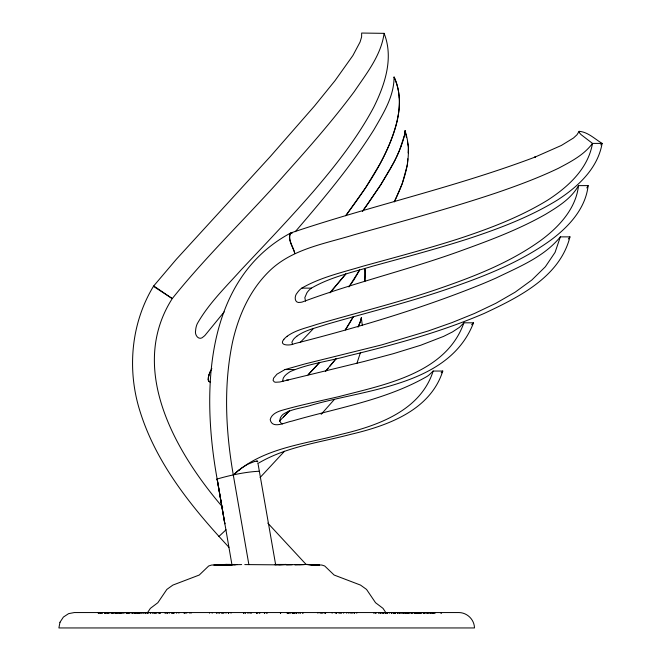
<?xml version="1.0" encoding="UTF-8"?>
<svg xmlns="http://www.w3.org/2000/svg" width="661" height="661" viewBox="0 0 661 661"><rect width="100%" height="100%" fill="white"/><g stroke="black" fill="none" stroke-linecap="round" stroke-linejoin="round"><path stroke-width="0.99" d="M407.796 158.797L407.424 164.705L402.252 183.692L394.369 201.82M408.168 152.889L408.539 146.982L407.507 142.222M364.814 281.586L364.979 269.06A66.778 66.778 0 0 1 364.872 280.751M394.27 201.737C405.143 180.18 413.241 154.624 405.019 130.82L404.458 134.844M600.783 144.899L602.105 143.404C594.875 139.041 587.794 131.903 579.102 131.332L579.689 133.125L581.085 134.637L592.487 143.404L602.105 143.404C597.775 168.638 577.821 186.873 557.273 200.151C529.403 217.196 498.683 228.772 467.765 238.943C436.376 248.982 404.515 257.426 372.746 266.152C351.991 272.415 330.351 277.19 311.405 288.13A19.202 17.797 90 0 0 306.911 292.79L304.828 297.665L305.556 301.168M296.806 336.226C305.407 329.955 316.206 327.897 326.096 324.501C365.673 312.975 405.763 303.143 444.836 289.931C481.605 277.364 518.621 263.309 550.365 240.422C568.361 227.161 585.58 208.843 588.133 185.617L578.515 185.617C575.962 208.843 558.735 227.161 540.748 240.422C509.003 263.309 471.987 277.364 435.219 289.931C396.137 303.143 356.056 312.975 316.479 324.501C306.588 327.897 295.789 329.955 287.188 336.226M153.724 285.924L176.322 259.31L270.465 156.36L314.57 105.917L335.011 80.667L352.908 55.516L360.063 42.056L361.608 36.95L361.658 33.05L384.099 33.347C381.108 55.474 366.45 73.545 354.346 91.507C333.615 119.344 310.794 145.527 287.626 171.348C249.866 214.371 208.083 253.89 172.257 298.59C127.399 368.945 175.496 452.157 222.724 507.235M397.443 119.459C389.015 155.459 367.417 186.493 345.703 215.734L365.574 187.79L379.571 164.622A262.516 262.516 0 0 0 383.347 157.434C395.452 133.142 406.143 103.405 394.039 77.056C394.187 96.275 383.314 113.378 374.068 129.482C351.222 166.018 323.262 199.027 295.285 231.68M404.193 136.174L399.31 150.931A162.705 162.705 0 0 1 393.774 162.54L380.786 184.733L362.368 211.495A697.975 697.975 0 0 0 368.673 202.696L380.786 184.733L390.114 169.282M360.782 320.122L361.303 317.677L362.335 325.592M360.394 352.751L356.932 363.327M209.066 374.737L209.223 374.25A33.934 33.934 0 0 1 211.85 368.549M360.551 320.924L359.708 323.287A47.881 47.881 0 0 1 358.716 325.592L357.998 327.104M283.065 381.257L282.701 380.389C283.007 376.258 287.089 373.696 290.229 371.598C308.67 363.5 329.178 361.294 348.463 355.808C394.543 344.629 440.532 332.144 484.199 313.43C518.687 297.219 559.801 277.083 569.964 236.869L560.346 236.869L555.058 252.395L545.366 266.747L531.865 279.991L515.167 292.162L495.866 303.292L474.581 313.43L451.909 322.626L428.444 330.905L381.595 344.918L305.043 363.897L285.023 369.54L276.984 374.159L273.596 378.142L273.084 380.389L274.274 381.893L275.587 382.256L279.826 381.992L364.219 361.451L393.328 353.685L420.66 345.265L443.581 336.399L452.562 331.88L459.445 327.344L463.915 322.808L473.532 322.808C449.298 385.38 366.872 389.098 312.009 404.995C302.978 407.986 292.873 408.572 284.511 413.422C280.785 415.174 277.405 421.685 282.338 423.965M463.915 322.808C445.894 373.705 384.338 384.661 338.771 396.641C319.585 401.111 300.243 405.044 281.297 410.514C276.719 411.96 271.25 414.538 270.2 419.71C272.307 429.592 285.692 422.082 291.997 421.107C337.374 407.87 385.776 400.161 427.196 376.34A47.881 44.386 -90 0 0 429.121 374.927L433.162 371.044L442.779 371.044C430.261 410.588 387.296 425.758 350.718 434.368C319.354 442.589 285.907 446.704 257.674 463.65M401.07 146.535L396.022 158.111M259.211 471.243C245.735 471.847 230.334 475.176 216.891 479.101A10.766 0.744 -9.9 0 0 217.163 479.184L224.839 523.851L216.378 474.664C201.878 390.742 204.794 279.413 290.204 233.267L291.675 233.143M433.162 371.044C420.644 410.588 377.679 425.758 341.101 434.368C304.275 444.349 262.384 447.786 233.308 475.069L238.976 469.88M210.578 370.97L209.76 372.829A22.424 22.424 0 0 0 208.38 377.357L208.339 380.215L209.306 381.728A1.95 1.95 0 0 0 210.099 381.959L210.586 381.942M359.609 270.101L353.99 279.752L348.892 286.94M359.634 269.919L349.347 286.254M395.625 158.921L391.874 166.126M257.526 461.956L257.699 461.428A10.254 1.752 -26.2 0 0 257.236 461.031M578.515 185.617C571.319 198.614 558.082 206.703 545.746 214.197C519.992 228.871 492.181 239.472 464.377 249.536C411.051 269.234 355.42 282.14 302.201 302.036A18.202 16.872 -90 0 1 300.358 302.35C294.153 303.738 294.095 295.93 297.293 292.79A19.202 17.797 -90 0 1 301.788 288.13C320.734 277.19 342.373 272.415 363.129 266.152C394.898 257.426 426.758 248.982 458.147 238.943C489.066 228.772 519.786 217.196 547.655 200.151C568.204 186.873 588.158 168.638 592.487 143.404C583.977 154.988 570.906 161.648 558.512 168.241C538.575 177.792 517.836 185.493 496.948 192.665C449.868 208.471 401.905 221.427 354.089 234.779C324.262 244 290.931 249.007 268.085 272.349C249.346 291.154 238.398 316.189 232.598 341.795C223.401 385.512 225.682 430.79 233.226 474.581L248.875 564.61L275.662 564.825L258.145 464.361M588.133 185.617L586.828 187.931M153.451 286.337C130.895 323.485 126.937 370.003 139.967 411.183C156.343 463.848 192.004 507.549 228.97 547.3M353.04 317.057L345.282 329.946A176.487 176.487 0 0 0 353.106 317.098M390.56 168.497L391.436 166.919M579.102 131.332L576.987 134.778L573.475 138.009L561.363 145.453L534.402 157.351L535.36 156.971C455.487 187.203 371.804 205.571 290.989 232.887C286.981 238.91 293.691 247.429 294.806 253.452C293.261 247.28 287.361 239.827 290.204 233.267M147.593 612.557L150.377 608.351L157.847 602.716L166.853 589.414L172.868 585.092L199.25 575.037L208.686 565.981L211.512 565.056L225.376 564.453L230.259 564.453L218.031 565.056L241.653 564.568M560.346 236.869C544.036 256.98 518.769 266.953 496.147 278A697.975 647.053 -90 0 1 482.158 283.999C421.255 308.704 358.097 327.443 294.467 343.662C290.84 345.686 278.107 346.157 283.875 339.316M569.964 236.869L568.369 238.96M345.645 274.191L329.946 292.823M345.868 273.877L330.07 292.674M260.095 477.531L284.494 451.24M329.864 366.177L336.127 358.65L325.369 371.449M442.779 371.044L441.151 372.837M325.526 371.267L328.013 368.367M224.178 311.901L205.067 335.284A18.202 18.202 0 0 1 203.563 336.623C199.027 341.39 194.309 335.011 195.639 330.335A19.202 19.202 0 0 1 197.234 323.791C208.719 303.424 225.773 287.014 241.257 269.729C265.474 243.983 289.923 218.427 313.124 191.756C335.689 165.374 357.411 137.942 373.762 107.189C384.925 84.658 393.873 58.003 384.099 33.347M334.094 399.756L321.139 414.34M319.684 362.335L307.976 374.927M319.37 362.699L308.637 374.242M313.05 328.98L300.251 342.431M289.427 410.754L279.429 421.189M289.262 410.927L283.486 416.967M471.615 324.749L473.532 322.808M218.874 536.501L226.054 529.783M240.298 468.864L247.52 464.336L254.7 461.428M290.939 232.903L292.278 233.019M256.509 461.081L257.146 461.081M234.754 564.453L220.815 565.056L236.861 564.535M276.001 564.841L286.163 564.453L274.753 564.453M274.893 564.758L286.163 564.453M298.946 564.593L305.696 564.461M305.927 564.453L317.668 565.056L305.779 564.436M292.179 564.734L286.519 564.825M278.851 564.825L307.803 564.453M232.812 564.519L213.891 565.056L233.102 564.593M301.788 288.13L311.405 288.13M285.023 369.54L294.641 369.54M286.42 380.092L288.345 380.092M307.208 564.453L321.874 565.056L324.7 565.981L334.135 575.037L360.518 585.092L366.533 589.414L375.539 602.716L383.008 608.351L385.793 612.557M248.875 564.61L244.785 564.585M232.647 564.511L225.575 564.453L235.589 564.651M226.169 564.453L231.912 564.552L217.163 479.184M228.524 564.453L232.548 564.527M234.077 564.618L235.283 564.643M305.142 564.469L319.494 565.056L306.117 564.453L267.821 523.115M153.509 286.37L172.257 298.59L153.782 285.965M292.418 344.017L291.881 342.191L293.492 339.316A22.424 20.788 -90 0 1 296.822 336.251M405.019 130.82L406.474 137.471M208.289 379.877L208.802 381.298A1.636 1.636 0 0 0 209.306 381.736M441.184 612.557L441.184 613.201M441.069 612.557L441.069 613.201M435.095 612.557L435.095 613.201M434.26 612.557L434.26 613.201M433.889 612.557L433.897 613.201M433.294 612.557L433.294 613.201M432.79 612.557L432.79 613.201M432.385 612.557L432.385 613.201M432.211 612.557L432.211 613.201M432.013 612.557L432.013 613.201M431.84 612.557L431.84 613.201M430.625 612.557L430.625 613.201M430.286 612.557L430.286 613.201M429.956 612.557L429.956 613.201M428.989 612.557L428.989 613.201M428.097 612.557L428.097 613.201M427.956 612.557L427.956 613.201M427.287 612.557L427.287 613.201M426.882 612.557L426.882 613.201M426.023 612.557L426.023 613.201M425.081 612.557L425.081 613.201M424.288 612.557L424.288 613.201M424.065 612.557L424.065 613.201M423.428 612.557L423.428 613.201M423.379 612.557L423.379 613.201M421.784 612.557L421.784 613.201M421.082 612.557L421.082 613.201M420.66 612.557L420.66 613.201M420.536 612.557L420.57 613.201M420.429 612.557L420.429 613.201M419.347 612.557L419.347 613.201M419.008 612.557L419.008 613.201M418.9 612.557L418.9 613.201M418.62 612.557L418.62 613.201M417.917 612.557L417.917 613.201M417.636 612.557L417.636 613.201M417.322 612.557L417.331 613.201M417.141 612.557L417.141 613.201M417.017 612.557L417.017 613.201M416.661 612.557L416.661 613.201M416.033 612.557L416.033 613.201M415.562 612.557L415.562 613.201M415.422 612.557L415.422 613.201M415.149 612.557L415.149 613.201M414.968 612.557L414.968 613.201M414.472 612.557L414.472 613.201M413.042 612.557L413.042 613.201M412.332 612.557L412.29 613.201M411.811 612.557L411.811 613.201M411.58 612.557L411.58 613.201M411.514 612.557L411.514 613.201M410.968 612.557L410.968 613.201M409.861 612.557L409.861 613.201M409.134 612.557L409.134 613.201M408.291 612.557L408.291 613.201M408.101 612.557L408.101 613.201M407.672 612.557L407.589 613.201M407.325 612.557L407.325 613.201M407.118 612.557L407.118 613.201M406.945 612.557L406.945 613.201M406.11 612.557L406.16 613.201M405.54 612.557L405.54 613.201M405.119 612.557L405.119 613.201M404.202 612.557L404.202 613.201M403.846 612.557L403.846 613.201M403.607 612.557L403.631 613.201M402.863 612.557L402.863 613.201M401.987 612.557L401.987 613.201M401.789 612.557L401.789 613.201M400.186 612.557L400.186 613.201M399.913 612.557L399.913 613.201M399.723 612.557L399.723 613.201M399.178 612.557L399.178 613.201M398.773 612.557L398.773 613.201M397.608 612.557L397.608 613.201M397.393 612.557L397.393 613.201M395.666 612.557L395.666 613.201M395.542 612.557L395.542 613.201M395.146 612.557L395.055 613.201M394.41 612.557L394.386 613.201M394.03 612.557L394.03 613.201M393.716 612.557L393.708 613.201M392.94 612.557L392.94 613.201M391.659 612.557L391.659 613.201M391.345 612.557L391.345 613.201M389.552 612.557L389.552 613.201M387.726 612.557L387.726 613.201M387.577 612.557L387.577 613.201M386.173 612.557L386.173 613.201M385.991 612.557L385.991 613.201M385.867 612.557L385.867 613.201M385.239 612.557L385.239 613.201M384.024 612.557L384.024 613.201M383.372 612.557L383.372 613.201M383.306 612.557L383.306 613.201M383.149 612.557L383.149 613.201M382.331 612.557L382.331 613.201M381.728 612.557L381.728 613.201M380.538 612.557L380.505 613.201M380.257 612.557L380.257 613.201M379.191 612.557L379.191 613.201M378.621 612.557L378.621 613.201M376.192 612.557L376.192 613.201M375.423 612.557L375.423 613.201M374.894 612.557L374.894 613.201M373.713 612.557L373.713 613.201M356.758 612.557L356.758 613.201M354.511 612.557L354.511 613.201M354.139 612.557L354.139 613.201M352.71 612.557L352.71 613.201M351.47 612.557L351.47 613.201M350.247 612.557L350.247 613.201M348.744 612.557L348.744 613.201M346.703 612.557L346.703 613.201M343.637 612.557L343.637 613.201M341.15 612.557L341.15 613.201M340.96 612.557L340.96 613.201M339.936 612.557L339.845 613.201M338.928 612.557L338.928 613.201M336.614 612.557L336.614 613.201M336.267 612.557L336.267 613.201M335.301 612.557L335.301 613.201M332.119 612.557L332.119 613.201M325.584 612.557L325.584 613.201M325.361 612.557L325.361 613.201M324.625 612.557L324.625 613.201M322.882 612.557L322.882 613.201M321.924 612.557L321.924 613.201M321.122 612.557L321.122 613.201M320.147 612.557L320.147 613.201M317.891 612.557L317.891 613.201M303.06 612.557L303.06 613.201M302.655 612.557L302.655 613.201M300.325 612.557L300.325 613.201M299.887 612.557L299.887 613.201M298.499 612.557L298.499 613.201M296.888 612.557L296.888 613.201M296.492 612.557L296.492 613.201M296.07 612.557L296.07 613.201M295.921 612.557L295.921 613.201M294.5 612.557L294.5 613.201M294.137 612.557L294.137 613.201M293.649 612.557L293.649 613.201M293.542 612.557L293.542 613.201M293.12 612.557L293.12 613.201M292.84 612.557L292.84 613.201M292.501 612.557L292.501 613.201M290.923 612.557L290.923 613.201M289.923 612.557L289.923 613.201M289.014 612.557L289.014 613.201M288.436 612.557L288.436 613.201M287.923 612.557L287.923 613.201M287.717 612.557L287.717 613.201M287.477 612.557L287.477 613.201M287.13 612.557L287.105 613.201M280.636 612.557L280.636 613.201M280.438 612.557L280.438 613.201M267.069 612.557L267.069 613.201M266.755 612.557L266.755 613.201M264.755 612.557L264.755 613.201M264.45 612.557L264.45 613.201M259.839 612.557L259.839 613.201M259.162 612.557L259.162 613.201M257.443 612.557L257.443 613.201M256.848 612.557L256.848 613.201M256.699 612.557L256.699 613.201M256.526 612.557L256.526 613.201M251.436 612.557L251.436 613.201M250.445 612.557L250.445 613.201M249.048 612.557L249.048 613.201M247.801 612.557L247.801 613.201M245.371 612.557L245.371 613.201M245.057 612.557L245.057 613.201M243.843 612.557L243.843 613.201M243.521 612.557L243.521 613.201M231.028 612.557L231.028 613.201M228.582 612.557L228.582 613.201M228.417 612.557L228.417 613.201M226.021 612.557L226.021 613.201M223.831 612.557L223.831 613.201M223.046 612.557L223.046 613.201M222.352 612.557L222.352 613.201M221.534 612.557L221.534 613.201M219.634 612.557L219.634 613.201M218.808 612.557L218.808 613.201M217.105 612.557L217.105 613.201M216.478 612.557L216.478 613.201M212.173 612.557L212.173 613.201M209.52 612.557L209.52 613.201M191.095 612.557L191.095 613.201M189.839 612.557L189.839 613.201M186.716 612.557L186.716 613.201M185.254 612.557L185.254 613.201M184.675 612.557L184.675 613.201M184.055 612.557L184.055 613.201M178.883 612.557L178.883 613.201M176.644 612.557L176.644 613.201M174.099 612.557L174.099 613.201M173.752 612.557L173.752 613.201M173.422 612.557L173.422 613.201M172.372 612.557L172.372 613.201M172.182 612.557L172.182 613.201M171.43 612.557L171.43 613.201M169.464 612.557L169.464 613.201M167.886 612.557L167.886 613.201M167.283 612.557L167.283 613.201M166.795 612.557L166.795 613.201M165.721 612.557L165.721 613.201M164.986 612.557L164.986 613.201M160.268 612.557L160.268 613.201M159.896 612.557L159.896 613.201M159.714 612.557L159.714 613.201M159.218 612.557L159.218 613.201M158.276 612.557L158.276 613.201M156.731 612.557L156.731 613.201M155.913 612.557L155.913 613.201M155.302 612.557L155.302 613.201M154.682 612.557L154.682 613.201M154.079 612.557L154.079 613.201M153.162 612.557L153.162 613.201M152.369 612.557L152.369 613.201M150.774 612.557L150.774 613.201M150.278 612.557L150.278 613.201M148.568 612.557L148.568 613.201M147.659 612.557L147.659 613.201M147.32 612.557L147.362 613.201M146.155 612.557L146.155 613.201M145.767 612.557L145.767 613.201M145.42 612.557L145.42 613.201M145.304 612.557L145.304 613.201M144.048 612.557L144.073 613.201M143.685 612.557L143.685 613.201M142.503 612.557L142.503 613.201M141.181 613.201L141.107 612.557L141.099 613.201M139.43 612.557L139.43 613.201M139.264 612.557L139.264 613.201M138.504 612.557L138.504 613.201M138.389 612.557L138.389 613.201M137.562 612.557L137.562 613.201M137.364 612.557L137.356 613.201M136.571 612.557L136.571 613.201M136.075 612.557L136.017 613.201M135.687 612.557L135.637 613.201M135.208 612.557L135.208 613.201M134.489 612.557L134.489 613.201M133.456 612.557L133.456 613.201M132.382 612.557L132.382 613.201M132.274 612.557L132.274 613.201M131.729 612.557L131.729 613.201M129.961 612.557L129.961 613.201M129.589 612.557L129.589 613.201M128.614 612.557L128.614 613.201M128.515 612.557L128.515 613.201M128.317 612.557L128.317 613.201M127.961 612.557L127.961 613.201M127.226 612.557L127.226 613.201M127.086 612.557L127.086 613.201M126.821 612.557L126.821 613.201M126.755 612.557L126.755 613.201M126.499 612.557L126.499 613.201M124.871 612.557L124.871 613.201M123.392 612.557L123.392 613.201M122.772 612.557L122.772 613.201M121.888 612.557L121.888 613.201M121.508 612.557L121.508 613.201M120.599 612.557L120.599 613.201M120.335 612.557L120.418 613.201M119.575 612.557L119.608 613.201M119.294 612.557L119.294 613.201M118.385 612.557L118.385 613.201M118.022 612.557L118.022 613.201M117.451 612.557L117.451 613.201M116.749 612.557L116.749 613.201M116.543 612.557L116.543 613.201M116.204 612.557L116.179 613.201M116.072 612.557L116.072 613.201M115.501 612.557L115.501 613.201M114.997 612.557L114.997 613.201M114.064 612.557L114.064 613.201M113.535 612.557L113.535 613.201M112.709 612.557L112.709 613.201M112.378 612.557L112.378 613.201M111.8 612.557L111.8 613.201M111.304 612.557L111.304 613.201M109.933 612.557L109.933 613.201M108.825 612.557L108.825 613.201M108.412 612.557L108.412 613.201M107.644 612.557L107.644 613.201M107.024 612.557L107.024 613.201M106.942 612.557L106.942 613.201M105.909 612.557L105.909 613.201M105.628 612.557L105.628 613.201M105.074 612.557L105.074 613.201M104.892 612.557L104.892 613.201M104.851 612.557L104.851 613.201M102.166 612.557L102.166 613.201M102.091 612.557L102.091 613.201M101.596 612.557L101.596 613.201M100.629 612.557L100.629 613.201M100.323 612.557L100.323 613.201M99.894 612.557L99.894 613.201M99.753 612.557L99.753 613.201M98.472 612.557L98.481 613.201M98.249 612.557L98.249 613.201M394.113 77.023A55.458 55.458 0 0 1 399.203 97.944M405.21 130.853A65.489 65.489 0 0 1 400.938 146.478M361.476 317.71A36.867 36.867 0 0 1 358.088 326.674M283.858 339.308A22.424 20.788 -90 0 1 287.205 336.251M254.518 461.552A10.254 1.752 -25.3 0 1 256.352 461.171M239.299 470.128A38.189 25.548 -26.5 0 1 240.596 469.128M399.384 97.935A82.204 82.204 0 0 1 397.352 119.443M208.157 379.877A14.616 14.616 0 0 1 209.157 374.77M304.217 564.668A30.836 0.603 -0.8 0 1 294.988 564.891M232.168 564.75A49.187 0.587 0 0 1 228.417 564.701M59.969 622.282L58.895 627.95L474.482 627.95C474.342 619.704 467.335 612.722 459.106 612.557L74.296 612.557L68.62 613.639L63.398 617.068L59.969 622.282M418.231 613.201L418.231 612.557L418.14 613.201M139.876 613.201L139.876 612.557L139.835 613.201M134.357 613.201L134.357 612.557L134.332 613.201"/></g></svg>
